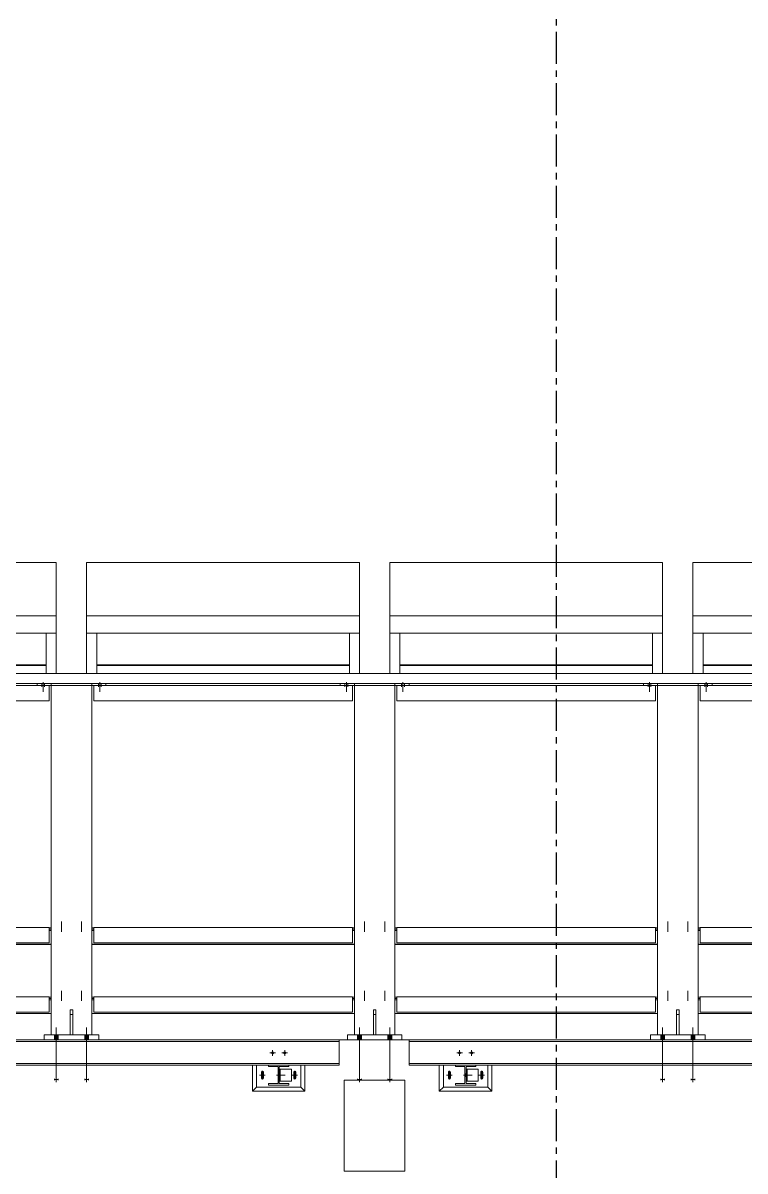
# Model space of a CAD drawing. Header units: millimetres. Extents: x 3774 to 718460, y -768339 to 192544.
# Drawn here: x 363523 to 367095, y -630182 to -624497 of the extents above; entities that cross this region are included whole.
import ezdxf

# ---------------------------------------------------------------- set-up
doc = ezdxf.new("R2010")
doc.units = ezdxf.units.MM
for name, pattern in [('CENTER', [50.8, 31.75, -6.35, 6.35, -6.35]), ('XKITLINE00', [0]), ('XKITLINE02', [4, 2, -2])]:
    doc.linetypes.add(name, pattern=pattern)
for name, color, linetype, lineweight in [('A-CANOPY', 7, 'Continuous', 25), ('Bolt', 7, 'Continuous', 0), ('Part', 7, 'Continuous', 0)]:
    doc.layers.add(name, color=color, linetype=linetype, lineweight=lineweight)

# ---------------------------------------------------------------- blocks, each defined once
blk = doc.blocks.new('*A812963')
at = {"layer": 'A-CANOPY', "color": 7, "linetype": 'XKITLINE00', "lineweight": 0}
for p, q in [((1853.280041, -42.787037), (1988.480119, -42.787037)), ((1853.280041, -43.187037), (1988.480119, -43.187037))]:
    blk.add_line(p, q, dxfattribs=at)
blk = doc.blocks.new('*A832965')
at = {"layer": 'Part', "color": 7, "linetype": 'XKITLINE00', "lineweight": 0}
blk.add_line((1892.479972, -57.296), (1895.240007, -57.296), dxfattribs=at)
blk = doc.blocks.new('*A1463028')
at = {"layer": 'A-CANOPY', "color": 7, "linetype": 'XKITLINE00', "lineweight": 0}
for p, q in [((1870.680005, -52.864325), (1870.760005, -52.864325)), ((1870.680005, -52.916254), (1870.760005, -52.916254)), ((1870.680005, -52.964403), (1870.760005, -52.964403)), ((1870.760005, -52.853858), (1881.000005, -52.853858)), ((1870.760005, -53.457222), (1870.760005, -52.853858)), ((1881.000005, -52.853858), (1881.000005, -53.457222)), ((1881.000005, -52.864325), (1881.080005, -52.864325)), ((1881.000005, -52.916254), (1881.080005, -52.916254)), ((1881.000005, -52.964403), (1881.080005, -52.964403)), ((1870.680005, -53.511652), (1881.080005, -53.511652)), ((1870.680005, -53.515839), (1881.080005, -53.515839)), ((1870.760005, -53.453035), (1881.000005, -53.453035)), ((1881.000005, -53.457222), (1870.760005, -53.457222))]:
    blk.add_line(p, q, dxfattribs=at)
blk = doc.blocks.new('*A1473029')
at = {"layer": 'A-CANOPY', "color": 7, "linetype": 'XKITLINE00', "lineweight": 0}
for p, q in [((1882.680005, -52.864325), (1882.760005, -52.864325)), ((1882.680005, -52.916254), (1882.760005, -52.916254)), ((1882.680005, -52.964403), (1882.760005, -52.964403)), ((1882.760005, -52.853858), (1893.000005, -52.853858)), ((1882.760005, -53.457222), (1882.760005, -52.853858)), ((1893.000005, -52.853858), (1893.000005, -53.457222)), ((1893.000005, -52.864325), (1893.080005, -52.864325)), ((1893.000005, -52.916254), (1893.080005, -52.916254)), ((1893.000005, -52.964403), (1893.080005, -52.964403)), ((1882.680005, -53.511652), (1893.080005, -53.511652)), ((1882.680005, -53.515839), (1893.080005, -53.515839)), ((1882.760005, -53.453035), (1893.000005, -53.453035)), ((1893.000005, -53.457222), (1882.760005, -53.457222))]:
    blk.add_line(p, q, dxfattribs=at)
blk = doc.blocks.new('*A1483030')
at = {"layer": 'A-CANOPY', "color": 7, "linetype": 'XKITLINE00', "lineweight": 0}
for p, q in [((1880.799973, -57.295988), (1880.799973, -57.095988)), ((1880.799973, -57.095988), (1882.959973, -57.095988)), ((1882.959973, -57.295988), (1882.959973, -57.095988))]:
    blk.add_line(p, q, dxfattribs=at)
blk = doc.blocks.new('*A1493031')
at = {"layer": 'A-CANOPY'}
for points in [[(1881.204, -57.296), (1881.204, -57.096), (1881.356, -57.096), (1881.356, -57.296)], [(1882.404, -57.296), (1882.404, -57.096), (1882.556, -57.096), (1882.556, -57.296)], [(1881.204, -58.896), (1881.204, -58.848), (1881.356, -58.848), (1881.356, -58.896)], [(1882.404, -58.896), (1882.404, -58.848), (1882.556, -58.848), (1882.556, -58.896)]]:
    blk.add_hatch(color=7, dxfattribs=at).paths.add_polyline_path(points, flags=17)
at = {"layer": 'A-CANOPY', "color": 7, "linetype": 'XKITLINE00', "lineweight": 0}
for p, q in [((1881.28, -58.98), (1881.28, -56.816)), ((1882.48, -58.98), (1882.48, -56.816)), ((1881.204, -57.296), (1881.204, -57.096)), ((1881.356, -57.296), (1881.356, -57.096)), ((1882.404, -57.296), (1882.404, -57.096)), ((1882.556, -57.296), (1882.556, -57.096)), ((1881.204, -58.896), (1881.204, -58.848)), ((1881.356, -58.896), (1881.356, -58.848)), ((1882.404, -58.896), (1882.404, -58.848)), ((1882.556, -58.896), (1882.556, -58.848))]:
    blk.add_line(p, q, dxfattribs=at)
at = {"layer": 'A-CANOPY', "color": 7, "linetype": 'XKITLINE02', "lineweight": 0}
for p, q in [((1881.28, -58.98), (1881.28, -56.816)), ((1882.48, -58.98), (1882.48, -56.816)), ((1881.204, -57.296), (1881.204, -57.096)), ((1881.356, -57.296), (1881.356, -57.096)), ((1882.404, -57.296), (1882.404, -57.096)), ((1882.556, -57.296), (1882.556, -57.096)), ((1881.204, -58.896), (1881.204, -58.848)), ((1881.356, -58.896), (1881.356, -58.848)), ((1882.404, -58.896), (1882.404, -58.848)), ((1882.556, -58.896), (1882.556, -58.848))]:
    blk.add_line(p, q, dxfattribs=at)
blk = doc.blocks.new('*A1503032')
at = {"layer": 'A-CANOPY', "color": 7, "linetype": 'XKITLINE02', "lineweight": 0}
for p, q in [((1881.479995, -55.738488), (1881.479995, -55.355646)), ((1881.479995, -55.759283), (1881.479995, -55.376441))]:
    blk.add_line(p, q, dxfattribs=at)
blk = doc.blocks.new('*A1513033')
at = {"layer": 'A-CANOPY', "color": 7, "linetype": 'XKITLINE02', "lineweight": 0}
for p, q in [((1882.280005, -55.738488), (1882.280005, -55.355646)), ((1882.280005, -55.759283), (1882.280005, -55.376441))]:
    blk.add_line(p, q, dxfattribs=at)
blk = doc.blocks.new('*A1523034')
at = {"layer": 'A-CANOPY', "color": 7, "linetype": 'XKITLINE00', "lineweight": 0}
for p, q in [((1881.832005, -57.095988), (1881.832005, -56.115017)), ((1881.832005, -56.115017), (1881.928005, -56.115017)), ((1881.832005, -56.295988), (1881.928005, -56.295988)), ((1881.928005, -56.115017), (1881.928005, -57.095988))]:
    blk.add_line(p, q, dxfattribs=at)
blk = doc.blocks.new('*A1533035')
at = {"layer": 'A-CANOPY', "color": 7, "linetype": 'XKITLINE02', "lineweight": 0}
for p, q in [((1882.280005, -52.994328), (1882.280005, -52.611486)), ((1882.280005, -53.015123), (1882.280005, -52.632281))]:
    blk.add_line(p, q, dxfattribs=at)
blk = doc.blocks.new('*A1543036')
at = {"layer": 'A-CANOPY', "color": 7, "linetype": 'XKITLINE02', "lineweight": 0}
for p, q in [((1881.479995, -52.994328), (1881.479995, -52.611486)), ((1881.479995, -53.015123), (1881.479995, -52.632281))]:
    blk.add_line(p, q, dxfattribs=at)
blk = doc.blocks.new('*A1553037')
at = {"layer": 'A-CANOPY', "color": 7, "linetype": 'XKITLINE00', "lineweight": 0}
for p, q in [((1894.680005, -55.608485), (1894.760005, -55.608485)), ((1894.680005, -55.660414), (1894.760005, -55.660414)), ((1894.680005, -55.708563), (1894.760005, -55.708563)), ((1894.760005, -55.598018), (1905.000005, -55.598018)), ((1894.760005, -56.201382), (1894.760005, -55.598018)), ((1905.000005, -55.598018), (1905.000005, -56.201382)), ((1905.000005, -55.608485), (1905.080005, -55.608485)), ((1905.000005, -55.660414), (1905.080005, -55.660414)), ((1905.000005, -55.708563), (1905.080005, -55.708563)), ((1894.680005, -56.255812), (1905.080005, -56.255812)), ((1894.680005, -56.259999), (1905.080005, -56.259999)), ((1894.760005, -56.197195), (1905.000005, -56.197195)), ((1905.000005, -56.201382), (1894.760005, -56.201382))]:
    blk.add_line(p, q, dxfattribs=at)
blk = doc.blocks.new('*A1563038')
at = {"layer": 'A-CANOPY', "color": 7, "linetype": 'XKITLINE00', "lineweight": 0}
for p, q in [((1894.680005, -52.864325), (1894.760005, -52.864325)), ((1894.680005, -52.916254), (1894.760005, -52.916254)), ((1894.680005, -52.964403), (1894.760005, -52.964403)), ((1894.760005, -52.853858), (1905.000005, -52.853858)), ((1894.760005, -53.457222), (1894.760005, -52.853858)), ((1905.000005, -52.853858), (1905.000005, -53.457222)), ((1905.000005, -52.864325), (1905.080005, -52.864325)), ((1905.000005, -52.916254), (1905.080005, -52.916254)), ((1905.000005, -52.964403), (1905.080005, -52.964403)), ((1894.680005, -53.511652), (1905.080005, -53.511652)), ((1894.680005, -53.515839), (1905.080005, -53.515839)), ((1894.760005, -53.453035), (1905.000005, -53.453035)), ((1905.000005, -53.457222), (1894.760005, -53.457222))]:
    blk.add_line(p, q, dxfattribs=at)
blk = doc.blocks.new('*A1573039')
at = {"layer": 'A-CANOPY', "color": 7, "linetype": 'XKITLINE00', "lineweight": 0}
for p, q in [((1893.832005, -57.095988), (1893.832005, -56.115017)), ((1893.832005, -56.115017), (1893.928005, -56.115017)), ((1893.832005, -56.295988), (1893.928005, -56.295988)), ((1893.928005, -56.115017), (1893.928005, -57.095988))]:
    blk.add_line(p, q, dxfattribs=at)
blk = doc.blocks.new('*A1583040')
at = {"layer": 'A-CANOPY', "color": 7, "linetype": 'XKITLINE02', "lineweight": 0}
for p, q in [((1893.479995, -55.738488), (1893.479995, -55.355646)), ((1893.479995, -55.759283), (1893.479995, -55.376441))]:
    blk.add_line(p, q, dxfattribs=at)
blk = doc.blocks.new('*A1593041')
at = {"layer": 'A-CANOPY', "color": 7, "linetype": 'XKITLINE02', "lineweight": 0}
for p, q in [((1894.280005, -55.738488), (1894.280005, -55.355646)), ((1894.280005, -55.759283), (1894.280005, -55.376441))]:
    blk.add_line(p, q, dxfattribs=at)
blk = doc.blocks.new('*A1603042')
at = {"layer": 'A-CANOPY'}
for points in [[(1893.204, -57.296), (1893.204, -57.096), (1893.356, -57.096), (1893.356, -57.296)], [(1894.404, -57.296), (1894.404, -57.096), (1894.556, -57.096), (1894.556, -57.296)], [(1893.204, -58.896), (1893.204, -58.848), (1893.356, -58.848), (1893.356, -58.896)], [(1894.404, -58.896), (1894.404, -58.848), (1894.556, -58.848), (1894.556, -58.896)]]:
    blk.add_hatch(color=7, dxfattribs=at).paths.add_polyline_path(points, flags=17)
at = {"layer": 'A-CANOPY', "color": 7, "linetype": 'XKITLINE00', "lineweight": 0}
for p, q in [((1893.28, -58.98), (1893.28, -56.816)), ((1894.48, -58.98), (1894.48, -56.816)), ((1893.204, -57.296), (1893.204, -57.096)), ((1893.356, -57.296), (1893.356, -57.096)), ((1894.404, -57.296), (1894.404, -57.096)), ((1894.556, -57.296), (1894.556, -57.096)), ((1893.204, -58.896), (1893.204, -58.848)), ((1893.356, -58.896), (1893.356, -58.848)), ((1894.404, -58.896), (1894.404, -58.848)), ((1894.556, -58.896), (1894.556, -58.848))]:
    blk.add_line(p, q, dxfattribs=at)
at = {"layer": 'A-CANOPY', "color": 7, "linetype": 'XKITLINE02', "lineweight": 0}
for p, q in [((1893.28, -58.98), (1893.28, -56.816)), ((1894.48, -58.98), (1894.48, -56.816)), ((1893.204, -57.296), (1893.204, -57.096)), ((1893.356, -57.296), (1893.356, -57.096)), ((1894.404, -57.296), (1894.404, -57.096)), ((1894.556, -57.296), (1894.556, -57.096)), ((1893.204, -58.896), (1893.204, -58.848)), ((1893.356, -58.896), (1893.356, -58.848)), ((1894.404, -58.896), (1894.404, -58.848)), ((1894.556, -58.896), (1894.556, -58.848))]:
    blk.add_line(p, q, dxfattribs=at)
blk = doc.blocks.new('*A1613043')
at = {"layer": 'A-CANOPY', "color": 7, "linetype": 'XKITLINE00', "lineweight": 0}
for p, q in [((1892.799973, -57.295988), (1892.799973, -57.095988)), ((1892.799973, -57.095988), (1894.959973, -57.095988)), ((1894.959973, -57.295988), (1894.959973, -57.095988))]:
    blk.add_line(p, q, dxfattribs=at)
blk = doc.blocks.new('*A1623044')
at = {"layer": 'A-CANOPY', "color": 7, "linetype": 'XKITLINE00', "lineweight": 0}
for p, q in [((1905.832005, -57.095988), (1905.832005, -56.115017)), ((1905.832005, -56.115017), (1905.928005, -56.115017)), ((1905.832005, -56.295988), (1905.928005, -56.295988)), ((1905.928005, -56.115017), (1905.928005, -57.095988))]:
    blk.add_line(p, q, dxfattribs=at)
blk = doc.blocks.new('*A1633045')
at = {"layer": 'A-CANOPY'}
for points in [[(1905.204, -57.296), (1905.204, -57.096), (1905.356, -57.096), (1905.356, -57.296)], [(1906.404, -57.296), (1906.404, -57.096), (1906.556, -57.096), (1906.556, -57.296)], [(1905.204, -58.896), (1905.204, -58.848), (1905.356, -58.848), (1905.356, -58.896)], [(1906.404, -58.896), (1906.404, -58.848), (1906.556, -58.848), (1906.556, -58.896)]]:
    blk.add_hatch(color=7, dxfattribs=at).paths.add_polyline_path(points, flags=17)
at = {"layer": 'A-CANOPY', "color": 7, "linetype": 'XKITLINE00', "lineweight": 0}
for p, q in [((1905.28, -58.98), (1905.28, -56.816)), ((1906.48, -58.98), (1906.48, -56.816)), ((1905.204, -57.296), (1905.204, -57.096)), ((1905.356, -57.296), (1905.356, -57.096)), ((1906.404, -57.296), (1906.404, -57.096)), ((1906.556, -57.296), (1906.556, -57.096)), ((1905.204, -58.896), (1905.204, -58.848)), ((1905.356, -58.896), (1905.356, -58.848)), ((1906.404, -58.896), (1906.404, -58.848)), ((1906.556, -58.896), (1906.556, -58.848))]:
    blk.add_line(p, q, dxfattribs=at)
at = {"layer": 'A-CANOPY', "color": 7, "linetype": 'XKITLINE02', "lineweight": 0}
for p, q in [((1905.28, -58.98), (1905.28, -56.816)), ((1906.48, -58.98), (1906.48, -56.816)), ((1905.204, -57.296), (1905.204, -57.096)), ((1905.356, -57.296), (1905.356, -57.096)), ((1906.404, -57.296), (1906.404, -57.096)), ((1906.556, -57.296), (1906.556, -57.096)), ((1905.204, -58.896), (1905.204, -58.848)), ((1905.356, -58.896), (1905.356, -58.848)), ((1906.404, -58.896), (1906.404, -58.848)), ((1906.556, -58.896), (1906.556, -58.848))]:
    blk.add_line(p, q, dxfattribs=at)
blk = doc.blocks.new('*A1643046')
at = {"layer": 'A-CANOPY', "color": 7, "linetype": 'XKITLINE02', "lineweight": 0}
for p, q in [((1905.479995, -55.738488), (1905.479995, -55.355646)), ((1905.479995, -55.759283), (1905.479995, -55.376441))]:
    blk.add_line(p, q, dxfattribs=at)
blk = doc.blocks.new('*A1653047')
at = {"layer": 'A-CANOPY', "color": 7, "linetype": 'XKITLINE00', "lineweight": 0}
for p, q in [((1904.799973, -57.295988), (1904.799973, -57.095988)), ((1904.799973, -57.095988), (1906.959973, -57.095988)), ((1906.959973, -57.295988), (1906.959973, -57.095988))]:
    blk.add_line(p, q, dxfattribs=at)
blk = doc.blocks.new('*A1663048')
at = {"layer": 'A-CANOPY', "color": 7, "linetype": 'XKITLINE02', "lineweight": 0}
for p, q in [((1894.280005, -52.994328), (1894.280005, -52.611486)), ((1894.280005, -53.015123), (1894.280005, -52.632281))]:
    blk.add_line(p, q, dxfattribs=at)
blk = doc.blocks.new('*A1673049')
at = {"layer": 'A-CANOPY', "color": 7, "linetype": 'XKITLINE02', "lineweight": 0}
for p, q in [((1893.479995, -52.994328), (1893.479995, -52.611486)), ((1893.479995, -53.015123), (1893.479995, -52.632281))]:
    blk.add_line(p, q, dxfattribs=at)
blk = doc.blocks.new('*A1683050')
at = {"layer": 'A-CANOPY', "color": 7, "linetype": 'XKITLINE02', "lineweight": 0}
for p, q in [((1905.479995, -52.994328), (1905.479995, -52.611486)), ((1905.479995, -53.015123), (1905.479995, -52.632281))]:
    blk.add_line(p, q, dxfattribs=at)
blk = doc.blocks.new('*A1693051')
at = {"layer": 'A-CANOPY', "color": 7, "linetype": 'XKITLINE00', "lineweight": 0}
for p, q in [((1881.000005, -43.26704), (1870.760005, -43.26704)), ((1870.760005, -43.86704), (1870.760005, -43.26704)), ((1881.000005, -43.86704), (1881.000005, -43.26704)), ((1881.000005, -43.86704), (1870.760005, -43.86704))]:
    blk.add_line(p, q, dxfattribs=at)
blk = doc.blocks.new('*A1703052')
at = {"layer": 'A-CANOPY', "color": 7, "linetype": 'XKITLINE00', "lineweight": 0}
for p, q in [((1893.000005, -43.26704), (1882.760005, -43.26704)), ((1882.760005, -43.86704), (1882.760005, -43.26704)), ((1893.000005, -43.86704), (1893.000005, -43.26704)), ((1893.000005, -43.86704), (1882.760005, -43.86704))]:
    blk.add_line(p, q, dxfattribs=at)
blk = doc.blocks.new('*A1713053')
at = {"layer": 'A-CANOPY', "color": 7, "linetype": 'XKITLINE02', "lineweight": 0}
for p, q in [((1882.944005, -43.18704), (1882.944005, -43.26704)), ((1882.944005, -43.18704), (1882.944005, -43.26704)), ((1883.000005, -43.12368), (1883.000005, -43.50704)), ((1883.000005, -43.12368), (1883.000005, -43.50704)), ((1883.056005, -43.18704), (1883.056005, -43.26704)), ((1883.056005, -43.18704), (1883.056005, -43.26704)), ((1882.944005, -43.26704), (1882.944005, -43.31904)), ((1882.944005, -43.26704), (1882.944005, -43.31904)), ((1883.056005, -43.26704), (1883.056005, -43.31904)), ((1883.056005, -43.26704), (1883.056005, -43.31904))]:
    blk.add_line(p, q, dxfattribs=at)
blk = doc.blocks.new('*A1723054')
at = {"layer": 'A-CANOPY', "color": 7, "linetype": 'XKITLINE02', "lineweight": 0}
for p, q in [((1880.704005, -43.18704), (1880.704005, -43.26704)), ((1880.704005, -43.18704), (1880.704005, -43.26704)), ((1880.760005, -43.12368), (1880.760005, -43.50704)), ((1880.760005, -43.12368), (1880.760005, -43.50704)), ((1880.816005, -43.18704), (1880.816005, -43.26704)), ((1880.816005, -43.18704), (1880.816005, -43.26704)), ((1880.704005, -43.26704), (1880.704005, -43.31904)), ((1880.704005, -43.26704), (1880.704005, -43.31904)), ((1880.816005, -43.26704), (1880.816005, -43.31904)), ((1880.816005, -43.26704), (1880.816005, -43.31904))]:
    blk.add_line(p, q, dxfattribs=at)
blk = doc.blocks.new('*A1733055')
at = {"layer": 'A-CANOPY', "color": 7, "linetype": 'XKITLINE00', "lineweight": 0}
for p, q in [((1880.520005, -43.26704), (1880.520005, -43.18704)), ((1881.080005, -43.26704), (1881.080005, -43.18704)), ((1882.680005, -43.26704), (1882.680005, -43.18704)), ((1883.240005, -43.26704), (1883.240005, -43.18704)), ((1882.760005, -43.26704), (1881.000005, -43.26704))]:
    blk.add_line(p, q, dxfattribs=at)
blk = doc.blocks.new('*A1743056')
at = {"layer": 'A-CANOPY', "color": 7, "linetype": 'XKITLINE00', "lineweight": 0}
for p, q in [((1880.880119, -42.787037), (1880.880119, -41.187037)), ((1881.280119, -42.787037), (1881.280119, -41.187037))]:
    blk.add_line(p, q, dxfattribs=at)
blk = doc.blocks.new('*A1753057')
at = {"layer": 'A-CANOPY', "color": 7, "linetype": 'XKITLINE00', "lineweight": 0}
for p, q in [((1882.480041, -42.787037), (1882.480041, -41.187037)), ((1882.880041, -42.787037), (1882.880041, -41.187037))]:
    blk.add_line(p, q, dxfattribs=at)
blk = doc.blocks.new('*A1763058')
at = {"layer": 'A-CANOPY', "color": 7, "linetype": 'XKITLINE00', "lineweight": 0}
for p, q in [((1905.000005, -43.26704), (1894.760005, -43.26704)), ((1894.760005, -43.86704), (1894.760005, -43.26704)), ((1905.000005, -43.86704), (1905.000005, -43.26704)), ((1905.000005, -43.86704), (1894.760005, -43.86704))]:
    blk.add_line(p, q, dxfattribs=at)
blk = doc.blocks.new('*A1773059')
at = {"layer": 'A-CANOPY', "color": 7, "linetype": 'XKITLINE02', "lineweight": 0}
for p, q in [((1904.704005, -43.18704), (1904.704005, -43.26704)), ((1904.704005, -43.18704), (1904.704005, -43.26704)), ((1904.760005, -43.12368), (1904.760005, -43.50704)), ((1904.760005, -43.12368), (1904.760005, -43.50704)), ((1904.816005, -43.18704), (1904.816005, -43.26704)), ((1904.816005, -43.18704), (1904.816005, -43.26704)), ((1904.704005, -43.26704), (1904.704005, -43.31904)), ((1904.704005, -43.26704), (1904.704005, -43.31904)), ((1904.816005, -43.26704), (1904.816005, -43.31904)), ((1904.816005, -43.26704), (1904.816005, -43.31904))]:
    blk.add_line(p, q, dxfattribs=at)
blk = doc.blocks.new('*A1783060')
at = {"layer": 'A-CANOPY', "color": 7, "linetype": 'XKITLINE02', "lineweight": 0}
for p, q in [((1894.944005, -43.18704), (1894.944005, -43.26704)), ((1894.944005, -43.18704), (1894.944005, -43.26704)), ((1895.000005, -43.12368), (1895.000005, -43.50704)), ((1895.000005, -43.12368), (1895.000005, -43.50704)), ((1895.056005, -43.18704), (1895.056005, -43.26704)), ((1895.056005, -43.18704), (1895.056005, -43.26704)), ((1894.944005, -43.26704), (1894.944005, -43.31904)), ((1894.944005, -43.26704), (1894.944005, -43.31904)), ((1895.056005, -43.26704), (1895.056005, -43.31904)), ((1895.056005, -43.26704), (1895.056005, -43.31904))]:
    blk.add_line(p, q, dxfattribs=at)
blk = doc.blocks.new('*A1793061')
at = {"layer": 'A-CANOPY', "color": 7, "linetype": 'XKITLINE02', "lineweight": 0}
for p, q in [((1892.704005, -43.18704), (1892.704005, -43.26704)), ((1892.704005, -43.18704), (1892.704005, -43.26704)), ((1892.760005, -43.12368), (1892.760005, -43.50704)), ((1892.760005, -43.12368), (1892.760005, -43.50704)), ((1892.816005, -43.18704), (1892.816005, -43.26704)), ((1892.816005, -43.18704), (1892.816005, -43.26704)), ((1892.704005, -43.26704), (1892.704005, -43.31904)), ((1892.704005, -43.26704), (1892.704005, -43.31904)), ((1892.816005, -43.26704), (1892.816005, -43.31904)), ((1892.816005, -43.26704), (1892.816005, -43.31904))]:
    blk.add_line(p, q, dxfattribs=at)
blk = doc.blocks.new('*A1803062')
at = {"layer": 'A-CANOPY', "color": 7, "linetype": 'XKITLINE00', "lineweight": 0}
for p, q in [((1892.520005, -43.26704), (1892.520005, -43.18704)), ((1893.080005, -43.26704), (1893.080005, -43.18704)), ((1894.680005, -43.26704), (1894.680005, -43.18704)), ((1895.240005, -43.26704), (1895.240005, -43.18704)), ((1894.760005, -43.26704), (1893.000005, -43.26704))]:
    blk.add_line(p, q, dxfattribs=at)
blk = doc.blocks.new('*A1813063')
at = {"layer": 'A-CANOPY', "color": 7, "linetype": 'XKITLINE00', "lineweight": 0}
for p, q in [((1904.520005, -43.26704), (1904.520005, -43.18704)), ((1905.080005, -43.26704), (1905.080005, -43.18704)), ((1906.680005, -43.26704), (1906.680005, -43.18704)), ((1907.240005, -43.26704), (1907.240005, -43.18704)), ((1906.760005, -43.26704), (1905.000005, -43.26704))]:
    blk.add_line(p, q, dxfattribs=at)
blk = doc.blocks.new('*A1823064')
at = {"layer": 'A-CANOPY', "color": 7, "linetype": 'XKITLINE00', "lineweight": 0}
for p, q in [((1892.880119, -42.787037), (1892.880119, -41.187037)), ((1893.280119, -42.787037), (1893.280119, -41.187037))]:
    blk.add_line(p, q, dxfattribs=at)
blk = doc.blocks.new('*A1833065')
at = {"layer": 'A-CANOPY', "color": 7, "linetype": 'XKITLINE00', "lineweight": 0}
for p, q in [((1904.880119, -42.787037), (1904.880119, -41.187037)), ((1905.280119, -42.787037), (1905.280119, -41.187037))]:
    blk.add_line(p, q, dxfattribs=at)
blk = doc.blocks.new('*A1843066')
at = {"layer": 'A-CANOPY', "color": 7, "linetype": 'XKITLINE00', "lineweight": 0}
for p, q in [((1894.480041, -42.787037), (1894.480041, -41.187037)), ((1894.880041, -42.787037), (1894.880041, -41.187037))]:
    blk.add_line(p, q, dxfattribs=at)
blk = doc.blocks.new('*A1853067')
at = {"layer": 'A-CANOPY', "color": 7, "linetype": 'XKITLINE00', "lineweight": 0}
for p, q in [((1906.480041, -41.187037), (1906.480041, -38.387037)), ((1906.480041, -38.387037), (1917.280041, -38.387037)), ((1917.280041, -38.387037), (1917.280041, -41.187037)), ((1906.480041, -40.507037), (1917.280041, -40.507037)), ((1917.280041, -41.187037), (1906.480041, -41.187037)), ((1906.880041, -42.447037), (1916.880119, -42.447037)), ((1906.880041, -42.467037), (1916.880119, -42.467037))]:
    blk.add_line(p, q, dxfattribs=at)
blk = doc.blocks.new('*A1873069')
at = {"layer": 'A-CANOPY', "color": 7, "linetype": 'XKITLINE00', "lineweight": 0}
for p, q in [((1906.680005, -55.608485), (1906.760005, -55.608485)), ((1906.680005, -55.660414), (1906.760005, -55.660414)), ((1906.680005, -55.708563), (1906.760005, -55.708563)), ((1906.760005, -55.598018), (1917.000005, -55.598018)), ((1906.760005, -56.201382), (1906.760005, -55.598018)), ((1917.000005, -55.598018), (1917.000005, -56.201382)), ((1917.000005, -55.608485), (1917.080005, -55.608485)), ((1917.000005, -55.660414), (1917.080005, -55.660414)), ((1917.000005, -55.708563), (1917.080005, -55.708563)), ((1906.680005, -56.255812), (1917.080005, -56.255812)), ((1906.680005, -56.259999), (1917.080005, -56.259999)), ((1906.760005, -56.197195), (1917.000005, -56.197195)), ((1917.000005, -56.201382), (1906.760005, -56.201382))]:
    blk.add_line(p, q, dxfattribs=at)
blk = doc.blocks.new('*A1883070')
at = {"layer": 'A-CANOPY', "color": 7, "linetype": 'XKITLINE00', "lineweight": 0}
for p, q in [((1906.680005, -52.864325), (1906.760005, -52.864325)), ((1906.680005, -52.916254), (1906.760005, -52.916254)), ((1906.680005, -52.964403), (1906.760005, -52.964403)), ((1906.760005, -52.853858), (1917.000005, -52.853858)), ((1906.760005, -53.457222), (1906.760005, -52.853858)), ((1917.000005, -52.853858), (1917.000005, -53.457222)), ((1917.000005, -52.864325), (1917.080005, -52.864325)), ((1917.000005, -52.916254), (1917.080005, -52.916254)), ((1917.000005, -52.964403), (1917.080005, -52.964403)), ((1906.680005, -53.511652), (1917.080005, -53.511652)), ((1906.680005, -53.515839), (1917.080005, -53.515839)), ((1906.760005, -53.453035), (1917.000005, -53.453035)), ((1917.000005, -53.457222), (1906.760005, -53.457222))]:
    blk.add_line(p, q, dxfattribs=at)
blk = doc.blocks.new('*A1893071')
at = {"layer": 'A-CANOPY', "color": 7, "linetype": 'XKITLINE02', "lineweight": 0}
for p, q in [((1906.280005, -55.738488), (1906.280005, -55.355646)), ((1906.280005, -55.759283), (1906.280005, -55.376441))]:
    blk.add_line(p, q, dxfattribs=at)
blk = doc.blocks.new('*A1903072')
at = {"layer": 'A-CANOPY', "color": 7, "linetype": 'XKITLINE02', "lineweight": 0}
for p, q in [((1906.280005, -52.994328), (1906.280005, -52.611486)), ((1906.280005, -53.015123), (1906.280005, -52.632281))]:
    blk.add_line(p, q, dxfattribs=at)
blk = doc.blocks.new('*A1913073')
at = {"layer": 'A-CANOPY', "color": 7, "linetype": 'XKITLINE00', "lineweight": 0}
for p, q in [((1917.000005, -43.26704), (1906.760005, -43.26704)), ((1906.760005, -43.86704), (1906.760005, -43.26704)), ((1917.000005, -43.86704), (1917.000005, -43.26704)), ((1917.000005, -43.86704), (1906.760005, -43.86704))]:
    blk.add_line(p, q, dxfattribs=at)
blk = doc.blocks.new('*A1933075')
at = {"layer": 'A-CANOPY', "color": 7, "linetype": 'XKITLINE02', "lineweight": 0}
for p, q in [((1906.944005, -43.18704), (1906.944005, -43.26704)), ((1906.944005, -43.18704), (1906.944005, -43.26704)), ((1907.000005, -43.12368), (1907.000005, -43.50704)), ((1907.000005, -43.12368), (1907.000005, -43.50704)), ((1907.056005, -43.18704), (1907.056005, -43.26704)), ((1907.056005, -43.18704), (1907.056005, -43.26704)), ((1906.944005, -43.26704), (1906.944005, -43.31904)), ((1906.944005, -43.26704), (1906.944005, -43.31904)), ((1907.056005, -43.26704), (1907.056005, -43.31904)), ((1907.056005, -43.26704), (1907.056005, -43.31904))]:
    blk.add_line(p, q, dxfattribs=at)
blk = doc.blocks.new('*A1953077')
at = {"layer": 'A-CANOPY', "color": 7, "linetype": 'XKITLINE00', "lineweight": 0}
for p, q in [((1906.480041, -42.787037), (1906.480041, -41.187037)), ((1906.880041, -42.787037), (1906.880041, -41.187037))]:
    blk.add_line(p, q, dxfattribs=at)
blk = doc.blocks.new('*A2383120')
at = {"layer": 'Part', "color": 7, "linetype": 'XKITLINE00', "lineweight": 0}
for p, q in [((1895.08, -58.895973), (1892.68, -58.895973)), ((1892.68, -58.895973), (1892.68, -62.495973)), ((1895.08, -62.495973), (1895.08, -58.895973)), ((1892.68, -62.495973), (1895.08, -62.495973))]:
    blk.add_line(p, q, dxfattribs=at)
blk = doc.blocks.new('*A2413123')
at = {"layer": 'A-CANOPY', "color": 7, "linetype": 'XKITLINE00', "lineweight": 0}
for p, q in [((1905.080005, -57.095988), (1905.080005, -43.26704)), ((1906.680005, -43.26704), (1905.080005, -43.26704)), ((1906.680005, -57.095988), (1906.680005, -43.26704))]:
    blk.add_line(p, q, dxfattribs=at)
blk = doc.blocks.new('*A2423124')
at = {"layer": 'A-CANOPY', "color": 7, "linetype": 'XKITLINE00', "lineweight": 0}
for p, q in [((1893.080005, -57.095988), (1893.080005, -43.26704)), ((1894.680005, -43.26704), (1893.080005, -43.26704)), ((1894.680005, -57.095988), (1894.680005, -43.26704))]:
    blk.add_line(p, q, dxfattribs=at)
blk = doc.blocks.new('*A2433125')
at = {"layer": 'A-CANOPY', "color": 7, "linetype": 'XKITLINE00', "lineweight": 0}
for p, q in [((1881.080005, -57.095988), (1881.080005, -43.26704)), ((1882.680005, -43.26704), (1881.080005, -43.26704)), ((1882.680005, -57.095988), (1882.680005, -43.26704))]:
    blk.add_line(p, q, dxfattribs=at)
blk = doc.blocks.new('*A2443126')
at = {"layer": 'A-CANOPY', "color": 7, "linetype": 'XKITLINE00', "lineweight": 0}
for p, q in [((1870.480041, -41.187037), (1870.480041, -38.387037)), ((1870.480041, -38.387037), (1881.280041, -38.387037)), ((1881.280041, -38.387037), (1881.280041, -41.187037)), ((1870.480041, -40.507037), (1881.280041, -40.507037)), ((1881.280041, -41.187037), (1870.480041, -41.187037)), ((1870.880041, -42.447037), (1880.880119, -42.447037)), ((1870.880041, -42.467037), (1880.880119, -42.467037))]:
    blk.add_line(p, q, dxfattribs=at)
blk = doc.blocks.new('*A2453127')
at = {"layer": 'A-CANOPY', "color": 7, "linetype": 'XKITLINE00', "lineweight": 0}
for p, q in [((1882.480041, -41.187037), (1882.480041, -38.387037)), ((1882.480041, -38.387037), (1893.280041, -38.387037)), ((1893.280041, -38.387037), (1893.280041, -41.187037)), ((1882.480041, -40.507037), (1893.280041, -40.507037)), ((1893.280041, -41.187037), (1882.480041, -41.187037)), ((1882.880041, -42.447037), (1892.880119, -42.447037)), ((1882.880041, -42.467037), (1892.880119, -42.467037))]:
    blk.add_line(p, q, dxfattribs=at)
blk = doc.blocks.new('*A2463128')
at = {"layer": 'A-CANOPY', "color": 7, "linetype": 'XKITLINE00', "lineweight": 0}
for p, q in [((1894.480041, -41.187037), (1894.480041, -38.387037)), ((1894.480041, -38.387037), (1905.280041, -38.387037)), ((1905.280041, -38.387037), (1905.280041, -41.187037)), ((1894.480041, -40.507037), (1905.280041, -40.507037)), ((1905.280041, -41.187037), (1894.480041, -41.187037)), ((1894.880041, -42.447037), (1904.880119, -42.447037)), ((1894.880041, -42.467037), (1904.880119, -42.467037))]:
    blk.add_line(p, q, dxfattribs=at)
blk = doc.blocks.new('*A2473129')
at = {"layer": 'Part', "color": 7, "linetype": 'XKITLINE00', "lineweight": 0}
for p, q in [((1890.479922, -58.296001), (1889.679922, -58.296001)), ((1889.679922, -58.296001), (1889.679922, -58.360001)), ((1889.679922, -58.360001), (1890.055922, -58.360001)), ((1890.055922, -58.360001), (1890.055922, -59.032001)), ((1890.103922, -58.360001), (1890.479922, -58.360001)), ((1890.103922, -59.032001), (1890.103922, -58.360001)), ((1890.479922, -58.360001), (1890.479922, -58.296001)), ((1890.055922, -59.032001), (1889.679922, -59.032001)), ((1889.679922, -59.032001), (1889.679922, -59.096001)), ((1889.679922, -59.096001), (1890.479922, -59.096001)), ((1890.479922, -59.032001), (1890.103922, -59.032001)), ((1890.479922, -59.096001), (1890.479922, -59.032001))]:
    blk.add_line(p, q, dxfattribs=at)
blk = doc.blocks.new('*A2483130')
at = {"layer": 'Part', "color": 7, "linetype": 'XKITLINE00', "lineweight": 0}
for p, q in [((1897.879922, -58.296001), (1897.079922, -58.296001)), ((1897.079922, -58.296001), (1897.079922, -58.360001)), ((1897.079922, -58.360001), (1897.455922, -58.360001)), ((1897.455922, -58.360001), (1897.455922, -59.032001)), ((1897.503922, -58.360001), (1897.879922, -58.360001)), ((1897.503922, -59.032001), (1897.503922, -58.360001)), ((1897.879922, -58.360001), (1897.879922, -58.296001)), ((1897.455922, -59.032001), (1897.079922, -59.032001)), ((1897.079922, -59.032001), (1897.079922, -59.096001)), ((1897.079922, -59.096001), (1897.879922, -59.096001)), ((1897.879922, -59.032001), (1897.503922, -59.032001)), ((1897.879922, -59.096001), (1897.879922, -59.032001))]:
    blk.add_line(p, q, dxfattribs=at)
blk = doc.blocks.new('*A2493131')
at = {"layer": 'Part', "color": 7, "linetype": 'XKITLINE00', "lineweight": 0}
for p, q in [((1916.519999, -57.295994), (1895.240007, -57.296001)), ((1895.240007, -57.296001), (1895.240007, -58.296001)), ((1916.52, -58.295994), (1916.519999, -57.295994)), ((1895.240007, -57.360001), (1916.519999, -57.359994)), ((1895.240007, -58.232001), (1916.52, -58.231994)), ((1895.240007, -58.296001), (1897.079922, -58.296)), ((1897.879922, -58.296), (1913.879922, -58.295995)), ((1914.679922, -58.295994), (1916.52, -58.295994))]:
    blk.add_line(p, q, dxfattribs=at)
blk = doc.blocks.new('*A2503132')
at = {"layer": 'A-CANOPY', "color": 7, "linetype": 'XKITLINE00', "lineweight": 0}
for p, q in [((1882.680005, -55.608485), (1882.760005, -55.608485)), ((1882.680005, -55.660414), (1882.760005, -55.660414)), ((1882.680005, -55.708563), (1882.760005, -55.708563)), ((1882.760005, -55.598018), (1893.000005, -55.598018)), ((1882.760005, -56.201382), (1882.760005, -55.598018)), ((1893.000005, -55.598018), (1893.000005, -56.201382)), ((1893.000005, -55.608485), (1893.080005, -55.608485)), ((1893.000005, -55.660414), (1893.080005, -55.660414)), ((1893.000005, -55.708563), (1893.080005, -55.708563)), ((1882.680005, -56.255812), (1893.080005, -56.255812)), ((1882.680005, -56.259999), (1893.080005, -56.259999)), ((1882.760005, -56.197195), (1893.000005, -56.197195)), ((1893.000005, -56.201382), (1882.760005, -56.201382))]:
    blk.add_line(p, q, dxfattribs=at)
blk = doc.blocks.new('*A2513133')
at = {"layer": 'A-CANOPY', "color": 7, "linetype": 'XKITLINE00', "lineweight": 0}
for p, q in [((1870.680005, -55.608485), (1870.760005, -55.608485)), ((1870.680005, -55.660414), (1870.760005, -55.660414)), ((1870.680005, -55.708563), (1870.760005, -55.708563)), ((1870.760005, -55.598018), (1881.000005, -55.598018)), ((1870.760005, -56.201382), (1870.760005, -55.598018)), ((1881.000005, -55.598018), (1881.000005, -56.201382)), ((1881.000005, -55.608485), (1881.080005, -55.608485)), ((1881.000005, -55.660414), (1881.080005, -55.660414)), ((1881.000005, -55.708563), (1881.080005, -55.708563)), ((1870.680005, -56.255812), (1881.080005, -56.255812)), ((1870.680005, -56.259999), (1881.080005, -56.259999)), ((1870.760005, -56.197195), (1881.000005, -56.197195)), ((1881.000005, -56.201382), (1870.760005, -56.201382))]:
    blk.add_line(p, q, dxfattribs=at)
blk = doc.blocks.new('*A3543236')
at = {"layer": 'Part', "color": 7, "linetype": 'XKITLINE00', "lineweight": 0}
for p, q in [((1892.479972, -57.295988), (1852.640007, -57.296001)), ((1852.640007, -57.296001), (1852.640007, -58.296001)), ((1892.479973, -58.295988), (1892.479972, -57.295988)), ((1852.640007, -57.360001), (1892.479972, -57.359988)), ((1852.640007, -58.232001), (1892.479973, -58.231988)), ((1852.640007, -58.296001), (1854.479922, -58.296)), ((1855.279922, -58.296), (1872.079922, -58.295994)), ((1872.879922, -58.295994), (1889.679922, -58.295988)), ((1890.479922, -58.295988), (1892.479973, -58.295988))]:
    blk.add_line(p, q, dxfattribs=at)
blk = doc.blocks.new('*A4623344')
at = {"layer": 'Part', "color": 7, "linetype": 'XKITLINE00', "lineweight": 0}
for p, q in [((1889.199922, -58.295989), (1889.199922, -59.176001)), ((1890.959922, -59.176001), (1890.959922, -58.295988)), ((1889.199922, -59.176001), (1890.959922, -59.176001))]:
    blk.add_line(p, q, dxfattribs=at)
blk = doc.blocks.new('*A4633345')
at = {"layer": 'Part', "color": 7, "linetype": 'XKITLINE00', "lineweight": 0}
for p, q in [((1889.039922, -59.336001), (1889.039922, -58.295989)), ((1891.119922, -58.295988), (1891.119922, -59.336001)), ((1889.199922, -59.176001), (1889.039922, -59.336001)), ((1891.119922, -59.336001), (1889.039922, -59.336001)), ((1891.119922, -59.336001), (1890.959922, -59.176001))]:
    blk.add_line(p, q, dxfattribs=at)
blk = doc.blocks.new('*A4643346')
at = {"layer": 'Part', "color": 7, "linetype": 'XKITLINE00', "lineweight": 0}
for p, q in [((1890.583922, -58.456001), (1890.103922, -58.456001)), ((1890.143922, -58.936001), (1890.143922, -58.456001)), ((1890.583922, -58.936001), (1890.583922, -58.456001)), ((1890.103922, -58.936001), (1890.583922, -58.936001))]:
    blk.add_line(p, q, dxfattribs=at)
blk = doc.blocks.new('*A4653347')
at = {"layer": 'Bolt'}
for points in [[(1890.056, -58.64), (1890.104, -58.64), (1890.104, -58.752), (1890.056, -58.752)], [(1890.104, -58.54), (1890.144, -58.54), (1890.144, -58.852), (1890.104, -58.852)]]:
    blk.add_hatch(color=7, dxfattribs=at).paths.add_polyline_path(points, flags=17)
at = {"layer": 'Bolt', "color": 7, "linetype": 'XKITLINE00', "lineweight": 0}
for p, q in [((1890.056, -58.64), (1890.104, -58.64)), ((1890.104, -58.54), (1890.144, -58.54)), ((1889.993, -58.696), (1890.336, -58.696)), ((1890.056, -58.752), (1890.104, -58.752)), ((1890.104, -58.852), (1890.144, -58.852))]:
    blk.add_line(p, q, dxfattribs=at)
blk = doc.blocks.new('*A4663348')
at = {"layer": 'Bolt'}
for points in [[(1889.461, -58.868), (1889.44, -58.872), (1889.418, -58.868), (1889.4, -58.856), (1889.388, -58.837), (1889.384, -58.816), (1889.384, -58.576), (1889.388, -58.555), (1889.4, -58.536), (1889.418, -58.524), (1889.44, -58.52), (1889.461, -58.524), (1889.48, -58.536), (1889.492, -58.555), (1889.496, -58.576), (1889.496, -58.816), (1889.492, -58.837), (1889.48, -58.856)], [(1890.741, -58.868), (1890.72, -58.872), (1890.698, -58.868), (1890.68, -58.856), (1890.668, -58.837), (1890.664, -58.816), (1890.664, -58.576), (1890.668, -58.555), (1890.68, -58.536), (1890.698, -58.524), (1890.72, -58.52), (1890.741, -58.524), (1890.76, -58.536), (1890.772, -58.555), (1890.776, -58.576), (1890.776, -58.816), (1890.772, -58.837), (1890.76, -58.856)]]:
    blk.add_hatch(color=7, dxfattribs=at).paths.add_polyline_path(points, flags=17)
at = {"layer": 'Bolt', "color": 7, "linetype": 'XKITLINE00', "lineweight": 0}
for p, q in [((1889.44, -58.584), (1889.44, -58.808)), ((1890.72, -58.584), (1890.72, -58.808)), ((1889.552, -58.696), (1889.328, -58.696)), ((1890.832, -58.696), (1890.608, -58.696))]:
    blk.add_line(p, q, dxfattribs=at)
blk = doc.blocks.new('*A4673349')
at = {"layer": 'Part', "color": 7, "linetype": 'XKITLINE00', "lineweight": 0}
for p, q in [((1896.599922, -58.296001), (1896.599922, -59.176001)), ((1898.359922, -59.176001), (1898.359922, -58.296)), ((1896.599922, -59.176001), (1898.359922, -59.176001))]:
    blk.add_line(p, q, dxfattribs=at)
blk = doc.blocks.new('*A4683350')
at = {"layer": 'Part', "color": 7, "linetype": 'XKITLINE00', "lineweight": 0}
for p, q in [((1896.439922, -59.336001), (1896.439922, -58.296001)), ((1898.519922, -58.296), (1898.519922, -59.336001)), ((1896.599922, -59.176001), (1896.439922, -59.336001)), ((1898.519922, -59.336001), (1896.439922, -59.336001)), ((1898.519922, -59.336001), (1898.359922, -59.176001))]:
    blk.add_line(p, q, dxfattribs=at)
blk = doc.blocks.new('*A4693351')
at = {"layer": 'Part', "color": 7, "linetype": 'XKITLINE00', "lineweight": 0}
for p, q in [((1897.983922, -58.456001), (1897.503922, -58.456001)), ((1897.543922, -58.936001), (1897.543922, -58.456001)), ((1897.983922, -58.936001), (1897.983922, -58.456001)), ((1897.503922, -58.936001), (1897.983922, -58.936001))]:
    blk.add_line(p, q, dxfattribs=at)
blk = doc.blocks.new('*A4703352')
at = {"layer": 'Bolt'}
for points in [[(1897.456, -58.64), (1897.504, -58.64), (1897.504, -58.752), (1897.456, -58.752)], [(1897.504, -58.54), (1897.544, -58.54), (1897.544, -58.852), (1897.504, -58.852)]]:
    blk.add_hatch(color=7, dxfattribs=at).paths.add_polyline_path(points, flags=17)
at = {"layer": 'Bolt', "color": 7, "linetype": 'XKITLINE00', "lineweight": 0}
for p, q in [((1897.456, -58.64), (1897.504, -58.64)), ((1897.504, -58.54), (1897.544, -58.54)), ((1897.393, -58.696), (1897.736, -58.696)), ((1897.456, -58.752), (1897.504, -58.752)), ((1897.504, -58.852), (1897.544, -58.852))]:
    blk.add_line(p, q, dxfattribs=at)
blk = doc.blocks.new('*A4713353')
at = {"layer": 'Bolt'}
for points in [[(1896.861, -58.868), (1896.84, -58.872), (1896.818, -58.868), (1896.8, -58.856), (1896.788, -58.837), (1896.784, -58.816), (1896.784, -58.576), (1896.788, -58.555), (1896.8, -58.536), (1896.818, -58.524), (1896.84, -58.52), (1896.861, -58.524), (1896.88, -58.536), (1896.892, -58.555), (1896.896, -58.576), (1896.896, -58.816), (1896.892, -58.837), (1896.88, -58.856)], [(1898.141, -58.868), (1898.12, -58.872), (1898.098, -58.868), (1898.08, -58.856), (1898.068, -58.837), (1898.064, -58.816), (1898.064, -58.576), (1898.068, -58.555), (1898.08, -58.536), (1898.098, -58.524), (1898.12, -58.52), (1898.141, -58.524), (1898.16, -58.536), (1898.172, -58.555), (1898.176, -58.576), (1898.176, -58.816), (1898.172, -58.837), (1898.16, -58.856)]]:
    blk.add_hatch(color=7, dxfattribs=at).paths.add_polyline_path(points, flags=17)
at = {"layer": 'Bolt', "color": 7, "linetype": 'XKITLINE00', "lineweight": 0}
for p, q in [((1896.84, -58.584), (1896.84, -58.808)), ((1898.12, -58.584), (1898.12, -58.808)), ((1896.952, -58.696), (1896.728, -58.696)), ((1898.232, -58.696), (1898.008, -58.696))]:
    blk.add_line(p, q, dxfattribs=at)
blk = doc.blocks.new('*A4723354')
at = {"layer": 'Bolt'}
for points in [[(1889.785, -57.805), (1889.788, -57.795), (1889.793, -57.785), (1889.8, -57.776), (1889.809, -57.769), (1889.818, -57.764), (1889.829, -57.761), (1889.84, -57.76), (1889.851, -57.761), (1889.861, -57.764), (1889.871, -57.769), (1889.88, -57.776), (1889.886, -57.785), (1889.892, -57.795), (1889.895, -57.805), (1889.896, -57.816), (1889.895, -57.827), (1889.892, -57.837), (1889.886, -57.847), (1889.88, -57.856), (1889.871, -57.863), (1889.861, -57.868), (1889.851, -57.871), (1889.84, -57.872), (1889.829, -57.871), (1889.818, -57.868), (1889.809, -57.863), (1889.8, -57.856), (1889.793, -57.847), (1889.788, -57.837), (1889.785, -57.827), (1889.784, -57.816)], [(1890.265, -57.805), (1890.268, -57.795), (1890.273, -57.785), (1890.28, -57.776), (1890.289, -57.769), (1890.298, -57.764), (1890.309, -57.761), (1890.32, -57.76), (1890.331, -57.761), (1890.341, -57.764), (1890.351, -57.769), (1890.36, -57.776), (1890.366, -57.785), (1890.372, -57.795), (1890.375, -57.805), (1890.376, -57.816), (1890.375, -57.827), (1890.372, -57.837), (1890.366, -57.847), (1890.36, -57.856), (1890.351, -57.863), (1890.341, -57.868), (1890.331, -57.871), (1890.32, -57.872), (1890.309, -57.871), (1890.298, -57.868), (1890.289, -57.863), (1890.28, -57.856), (1890.273, -57.847), (1890.268, -57.837), (1890.265, -57.827), (1890.264, -57.816)]]:
    blk.add_hatch(color=7, dxfattribs=at).paths.add_polyline_path(points, flags=17)
at = {"layer": 'Bolt', "color": 7, "linetype": 'XKITLINE00', "lineweight": 0}
for p, q in [((1889.84, -57.928), (1889.84, -57.704)), ((1890.32, -57.928), (1890.32, -57.704)), ((1889.728, -57.816), (1889.952, -57.816)), ((1890.208, -57.816), (1890.432, -57.816))]:
    blk.add_line(p, q, dxfattribs=at)
blk = doc.blocks.new('*A4733355')
at = {"layer": 'Bolt'}
for points in [[(1897.185, -57.805), (1897.188, -57.795), (1897.193, -57.785), (1897.2, -57.776), (1897.209, -57.769), (1897.218, -57.764), (1897.229, -57.761), (1897.24, -57.76), (1897.251, -57.761), (1897.261, -57.764), (1897.271, -57.769), (1897.28, -57.776), (1897.286, -57.785), (1897.292, -57.795), (1897.295, -57.805), (1897.296, -57.816), (1897.295, -57.827), (1897.292, -57.837), (1897.286, -57.847), (1897.28, -57.856), (1897.271, -57.863), (1897.261, -57.868), (1897.251, -57.871), (1897.24, -57.872), (1897.229, -57.871), (1897.218, -57.868), (1897.209, -57.863), (1897.2, -57.856), (1897.193, -57.847), (1897.188, -57.837), (1897.185, -57.827), (1897.184, -57.816)], [(1897.665, -57.805), (1897.668, -57.795), (1897.673, -57.785), (1897.68, -57.776), (1897.689, -57.769), (1897.698, -57.764), (1897.709, -57.761), (1897.72, -57.76), (1897.731, -57.761), (1897.741, -57.764), (1897.751, -57.769), (1897.76, -57.776), (1897.766, -57.785), (1897.772, -57.795), (1897.775, -57.805), (1897.776, -57.816), (1897.775, -57.827), (1897.772, -57.837), (1897.766, -57.847), (1897.76, -57.856), (1897.751, -57.863), (1897.741, -57.868), (1897.731, -57.871), (1897.72, -57.872), (1897.709, -57.871), (1897.698, -57.868), (1897.689, -57.863), (1897.68, -57.856), (1897.673, -57.847), (1897.668, -57.837), (1897.665, -57.827), (1897.664, -57.816)]]:
    blk.add_hatch(color=7, dxfattribs=at).paths.add_polyline_path(points, flags=17)
at = {"layer": 'Bolt', "color": 7, "linetype": 'XKITLINE00', "lineweight": 0}
for p, q in [((1897.24, -57.928), (1897.24, -57.704)), ((1897.72, -57.928), (1897.72, -57.704)), ((1897.128, -57.816), (1897.352, -57.816)), ((1897.608, -57.816), (1897.832, -57.816))]:
    blk.add_line(p, q, dxfattribs=at)

msp = doc.modelspace()

# ---------------------------------------------------------------- linework, layer by layer
at = {"color": 7, "linetype": 'CENTER', "ltscale": 5}
msp.add_lwpolyline([(366162.556, -639940.293), (366162.556, -621153.901)], dxfattribs=at)

# ---------------------------------------------------------------- block references
at = {"color": 7, "lineweight": 0, "xscale": 125, "yscale": 125, "zscale": 125}
for name in ['*A2443126', '*A2453127', '*A2463128', '*A1853067', '*A1743056', '*A1753057', '*A1823064', '*A1843066', '*A1833065', '*A1953077', '*A812963', '*A1693051', '*A1733055', '*A1723054', '*A2433125', '*A1703052', '*A1713053', '*A1803062', '*A1793061', '*A2423124', '*A1763058', '*A1783060', '*A1813063', '*A1773059', '*A2413123', '*A1913073', '*A1933075', '*A1463028', '*A1543036', '*A1533035', '*A1473029', '*A1673049', '*A1663048', '*A1563038', '*A1683050', '*A1903072', '*A1883070', '*A2513133', '*A1503032', '*A1513033', '*A2503132', '*A1583040', '*A1593041', '*A1553037', '*A1643046', '*A1893071', '*A1873069', '*A1523034', '*A1573039', '*A1623044', '*A1493031', '*A1603042', '*A1633045', '*A832965', '*A3543236', '*A1483030', '*A1613043', '*A2493131', '*A1653047', '*A4723354', '*A4733355', '*A4633345', '*A4623344', '*A2473129', '*A4683350', '*A4673349', '*A2483130', '*A4663348', '*A4653347', '*A4643346', '*A4713353', '*A4703352', '*A4693351', '*A2383120']:
    msp.add_blockref(name, (128527.556, -622370.363), dxfattribs=at)

doc.saveas('drawing.dxf')
